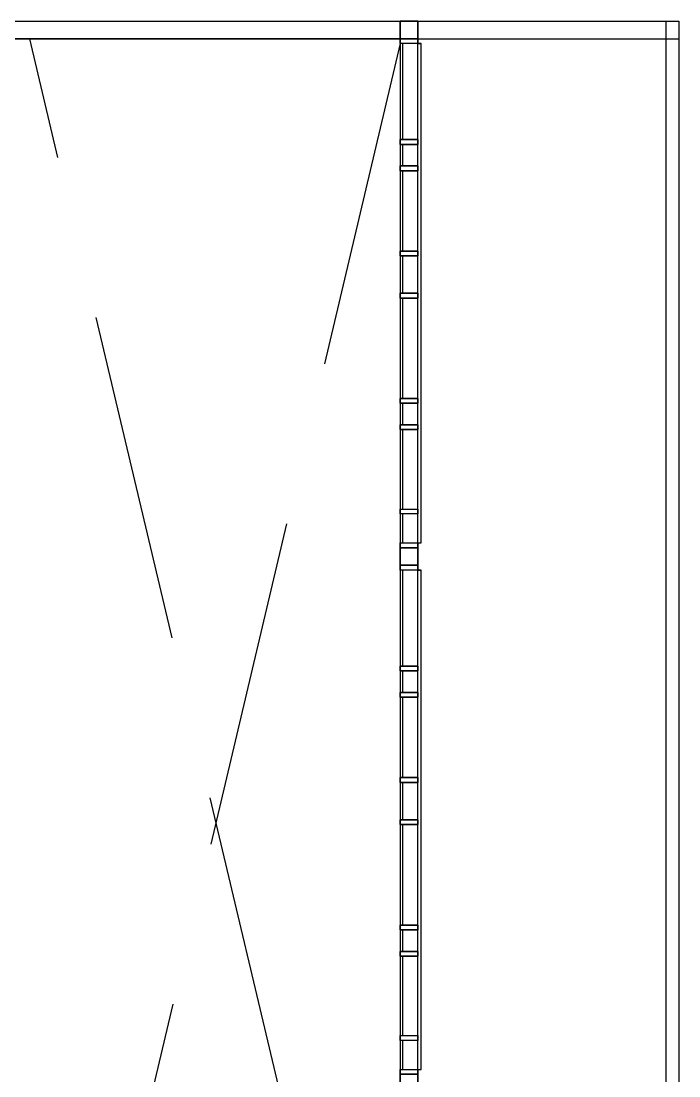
# Model space of a CAD drawing. Header units: millimetres. Extents: x 2280 to 2568, y 1267 to 1403.
# Drawn here: x 2298.74 to 2306.23, y 1346.36 to 1358.38 of the extents above; entities that cross this region are included whole.
import ezdxf

# ---------------------------------------------------------------- set-up
doc = ezdxf.new("R2010")
doc.units = ezdxf.units.MM
doc.linetypes.add('HIDDEN', pattern=[0.375, 0.25, -0.125])
for name, color, linetype in [('2', 2, 'Continuous'), ('ALV', 2, 'Continuous'), ('ESQ', 1, 'Continuous'), ('PAINELLWALL', 2, 'Continuous'), ('PROJ', 1, 'HIDDEN')]:
    doc.layers.add(name, color=color, linetype=linetype)

msp = doc.modelspace()

# ---------------------------------------------------------------- linework, layer by layer
at = {"layer": '2'}
for p, q in [((2289.374, 1358.378), (2303.057, 1358.378)), ((2294.232, 1358.378), (2303.057, 1358.378)), ((2303.057, 1358.378), (2303.057, 1358.178)), ((2303.057, 1358.378), (2303.057, 1358.178)), ((2303.057, 1358.378, 3), (2303.057, 1340.178, 3)), ((2303.257, 1358.378, 3), (2303.057, 1358.378, 3)), ((2303.057, 1358.178), (2303.057, 1358.378)), ((2303.057, 1358.378), (2303.257, 1358.378)), ((2303.257, 1358.378), (2303.057, 1358.378)), ((2303.057, 1358.378), (2303.057, 1358.178)), ((2303.257, 1358.378), (2303.057, 1358.378)), ((2303.057, 1358.378), (2303.057, 1358.178)), ((2303.257, 1340.178, 3), (2303.257, 1358.378, 3)), ((2303.257, 1358.378), (2303.257, 1358.178)), ((2303.257, 1358.178), (2303.257, 1358.378)), ((2303.057, 1358.178), (2289.374, 1358.178)), ((2294.232, 1358.178), (2303.057, 1358.178)), ((2303.257, 1358.178), (2303.057, 1358.178)), ((2303.057, 1358.178), (2303.257, 1358.178)), ((2303.297, 1358.123), (2303.057, 1358.123)), ((2303.057, 1358.123), (2303.057, 1352.433)), ((2303.297, 1352.433), (2303.297, 1358.123)), ((2303.257, 1357.028, 0.8), (2303.057, 1357.028, 0.8)), ((2303.057, 1357.028, 0.8), (2303.057, 1356.973, 0.8)), ((2303.257, 1356.973, 0.8), (2303.257, 1357.028, 0.8)), ((2303.057, 1356.973, 0.8), (2303.257, 1356.973, 0.8)), ((2303.257, 1356.728, 0.8), (2303.057, 1356.728, 0.8)), ((2303.057, 1356.728, 0.8), (2303.057, 1356.673, 0.8)), ((2303.057, 1356.673, 0.8), (2303.257, 1356.673, 0.8)), ((2303.257, 1356.673, 0.8), (2303.257, 1356.728, 0.8)), ((2303.257, 1355.758, 0.8), (2303.057, 1355.758, 0.8)), ((2303.057, 1355.758, 0.8), (2303.057, 1355.703, 0.8)), ((2303.057, 1355.703, 0.8), (2303.257, 1355.703, 0.8)), ((2303.257, 1355.703, 0.8), (2303.257, 1355.758, 0.8)), ((2303.257, 1355.278, 0.8), (2303.057, 1355.278, 0.8)), ((2303.057, 1355.278, 0.8), (2303.057, 1355.223, 0.8)), ((2303.057, 1355.223, 0.8), (2303.257, 1355.223, 0.8)), ((2303.257, 1355.223, 0.8), (2303.257, 1355.278, 0.8)), ((2303.257, 1354.078, 0.8), (2303.057, 1354.078, 0.8)), ((2303.057, 1354.078, 0.8), (2303.057, 1354.023, 0.8)), ((2303.057, 1354.023, 0.8), (2303.257, 1354.023, 0.8)), ((2303.257, 1354.023, 0.8), (2303.257, 1354.078, 0.8)), ((2303.257, 1353.778, 0.8), (2303.057, 1353.778, 0.8)), ((2303.057, 1353.778, 0.8), (2303.057, 1353.723, 0.8)), ((2303.257, 1353.723, 0.8), (2303.257, 1353.778, 0.8)), ((2303.057, 1353.723, 0.8), (2303.257, 1353.723, 0.8)), ((2303.057, 1352.433), (2303.297, 1352.433)), ((2303.057, 1352.178), (2303.057, 1352.378)), ((2303.057, 1352.378), (2303.257, 1352.378)), ((2303.257, 1352.378), (2303.057, 1352.378)), ((2303.057, 1352.378), (2303.057, 1352.178)), ((2303.257, 1352.378), (2303.257, 1352.178)), ((2303.257, 1352.178), (2303.257, 1352.378)), ((2303.257, 1352.178), (2303.057, 1352.178)), ((2303.057, 1352.178), (2303.257, 1352.178)), ((2303.297, 1352.123), (2303.057, 1352.123)), ((2303.057, 1352.123), (2303.057, 1346.433)), ((2303.297, 1346.433), (2303.297, 1352.123)), ((2303.257, 1351.028, 0.8), (2303.057, 1351.028, 0.8)), ((2303.057, 1351.028, 0.8), (2303.057, 1350.973, 0.8)), ((2303.257, 1350.973, 0.8), (2303.257, 1351.028, 0.8)), ((2303.057, 1350.973, 0.8), (2303.257, 1350.973, 0.8)), ((2303.257, 1350.728, 0.8), (2303.057, 1350.728, 0.8)), ((2303.057, 1350.728, 0.8), (2303.057, 1350.673, 0.8)), ((2303.057, 1350.673, 0.8), (2303.257, 1350.673, 0.8)), ((2303.257, 1350.673, 0.8), (2303.257, 1350.728, 0.8)), ((2303.257, 1349.758, 0.8), (2303.057, 1349.758, 0.8)), ((2303.057, 1349.758, 0.8), (2303.057, 1349.703, 0.8)), ((2303.057, 1349.703, 0.8), (2303.257, 1349.703, 0.8)), ((2303.257, 1349.703, 0.8), (2303.257, 1349.758, 0.8)), ((2303.257, 1349.278, 0.8), (2303.057, 1349.278, 0.8)), ((2303.057, 1349.278, 0.8), (2303.057, 1349.223, 0.8)), ((2303.057, 1349.223, 0.8), (2303.257, 1349.223, 0.8)), ((2303.257, 1349.223, 0.8), (2303.257, 1349.278, 0.8)), ((2303.257, 1348.078, 0.8), (2303.057, 1348.078, 0.8)), ((2303.057, 1348.078, 0.8), (2303.057, 1348.023, 0.8)), ((2303.057, 1348.023, 0.8), (2303.257, 1348.023, 0.8)), ((2303.257, 1348.023, 0.8), (2303.257, 1348.078, 0.8)), ((2303.257, 1347.778, 0.8), (2303.057, 1347.778, 0.8)), ((2303.057, 1347.778, 0.8), (2303.057, 1347.723, 0.8)), ((2303.257, 1347.723, 0.8), (2303.257, 1347.778, 0.8)), ((2303.057, 1347.723, 0.8), (2303.257, 1347.723, 0.8)), ((2303.057, 1346.433), (2303.297, 1346.433)), ((2303.057, 1346.178), (2303.057, 1346.378)), ((2303.057, 1346.378), (2303.257, 1346.378)), ((2303.257, 1346.378), (2303.057, 1346.378)), ((2303.057, 1346.378), (2303.057, 1346.178)), ((2303.257, 1346.378), (2303.257, 1346.178)), ((2303.257, 1346.178), (2303.257, 1346.378))]:
    msp.add_line(p, q, dxfattribs=at)
at = {"layer": 'ALV'}
for p, q in [((2294.232, 1358.378), (2300.231, 1358.378)), ((2300.231, 1358.378), (2306.232, 1358.378)), ((2306.082, 1358.378), (2306.082, 1340.378)), ((2306.232, 1358.378), (2306.232, 1340.178)), ((2294.232, 1358.178), (2300.081, 1358.178)), ((2303.257, 1358.178), (2306.232, 1358.178))]:
    msp.add_line(p, q, dxfattribs=at)
at = {"layer": 'ESQ'}
for p, q in [((2303.057, 1358.123), (2303.057, 1357.028)), ((2303.082, 1358.123), (2303.082, 1357.028)), ((2303.257, 1358.123), (2303.297, 1358.123)), ((2303.297, 1352.433), (2303.297, 1358.123)), ((2303.057, 1356.973), (2303.057, 1356.728)), ((2303.082, 1356.973), (2303.082, 1356.728)), ((2303.057, 1356.673), (2303.057, 1355.758)), ((2303.082, 1356.673), (2303.082, 1355.758)), ((2303.057, 1355.703), (2303.057, 1355.278)), ((2303.082, 1355.703), (2303.082, 1355.278)), ((2303.057, 1355.223), (2303.057, 1354.078)), ((2303.082, 1355.223), (2303.082, 1354.078)), ((2303.057, 1354.023), (2303.057, 1353.778)), ((2303.082, 1354.023), (2303.082, 1353.778)), ((2303.057, 1353.723), (2303.057, 1352.818)), ((2303.082, 1353.723), (2303.082, 1352.818)), ((2303.057, 1352.763), (2303.057, 1352.433)), ((2303.082, 1352.763), (2303.082, 1352.433)), ((2303.257, 1352.433), (2303.297, 1352.433)), ((2303.257, 1352.433), (2303.257, 1352.433)), ((2303.057, 1352.123), (2303.057, 1351.028)), ((2303.082, 1352.123), (2303.082, 1351.028)), ((2303.257, 1352.123), (2303.297, 1352.123)), ((2303.297, 1346.433), (2303.297, 1352.123)), ((2303.057, 1350.973), (2303.057, 1350.728)), ((2303.082, 1350.973), (2303.082, 1350.728)), ((2303.057, 1350.673), (2303.057, 1349.758)), ((2303.082, 1350.673), (2303.082, 1349.758)), ((2303.057, 1349.703), (2303.057, 1349.278)), ((2303.082, 1349.703), (2303.082, 1349.278)), ((2303.057, 1349.223), (2303.057, 1348.078)), ((2303.082, 1349.223), (2303.082, 1348.078)), ((2303.057, 1348.023), (2303.057, 1347.778)), ((2303.082, 1348.023), (2303.082, 1347.778)), ((2303.057, 1347.723), (2303.057, 1346.818)), ((2303.082, 1347.723), (2303.082, 1346.818)), ((2303.057, 1346.763), (2303.057, 1346.433)), ((2303.082, 1346.763), (2303.082, 1346.433)), ((2303.257, 1346.433), (2303.297, 1346.433)), ((2303.257, 1346.433), (2303.257, 1346.433))]:
    msp.add_line(p, q, dxfattribs=at)
for points in [[(2303.057, 1358.178), (2303.257, 1358.178), (2303.257, 1358.123), (2303.057, 1358.123)], [(2303.057, 1357.028), (2303.257, 1357.028), (2303.257, 1356.973), (2303.057, 1356.973)], [(2303.057, 1356.728), (2303.257, 1356.728), (2303.257, 1356.673), (2303.057, 1356.673)], [(2303.057, 1355.758), (2303.257, 1355.758), (2303.257, 1355.703), (2303.057, 1355.703)], [(2303.057, 1355.278), (2303.257, 1355.278), (2303.257, 1355.223), (2303.057, 1355.223)], [(2303.057, 1354.078), (2303.257, 1354.078), (2303.257, 1354.023), (2303.057, 1354.023)], [(2303.057, 1353.778), (2303.257, 1353.778), (2303.257, 1353.723), (2303.057, 1353.723)], [(2303.057, 1352.818), (2303.257, 1352.818), (2303.257, 1352.763), (2303.057, 1352.763)], [(2303.057, 1352.433), (2303.257, 1352.433), (2303.257, 1352.378), (2303.057, 1352.378)], [(2303.057, 1352.178), (2303.257, 1352.178), (2303.257, 1352.123), (2303.057, 1352.123)], [(2303.057, 1351.028), (2303.257, 1351.028), (2303.257, 1350.973), (2303.057, 1350.973)], [(2303.057, 1350.728), (2303.257, 1350.728), (2303.257, 1350.673), (2303.057, 1350.673)], [(2303.057, 1349.758), (2303.257, 1349.758), (2303.257, 1349.703), (2303.057, 1349.703)], [(2303.057, 1349.278), (2303.257, 1349.278), (2303.257, 1349.223), (2303.057, 1349.223)], [(2303.057, 1348.078), (2303.257, 1348.078), (2303.257, 1348.023), (2303.057, 1348.023)], [(2303.057, 1347.778), (2303.257, 1347.778), (2303.257, 1347.723), (2303.057, 1347.723)], [(2303.057, 1346.818), (2303.257, 1346.818), (2303.257, 1346.763), (2303.057, 1346.763)], [(2303.057, 1346.433), (2303.257, 1346.433), (2303.257, 1346.378), (2303.057, 1346.378)]]:
    msp.add_lwpolyline(points, close=True, dxfattribs=at)
at = {"layer": 'PAINELLWALL', "color": 1, "ltscale": 10}
msp.add_line((2299.003, 1358.178, 1.65), (2299.659, 1358.178, 1.65), dxfattribs=at)
at = {"layer": 'PROJ', "ltscale": 15}
for p, q in [((2303.057, 1340.406, -0.3), (2298.836, 1358.178)), ((2303.057, 1358.123), (2298.858, 1340.378, -0.3))]:
    msp.add_line(p, q, dxfattribs=at)

doc.saveas('drawing.dxf')
